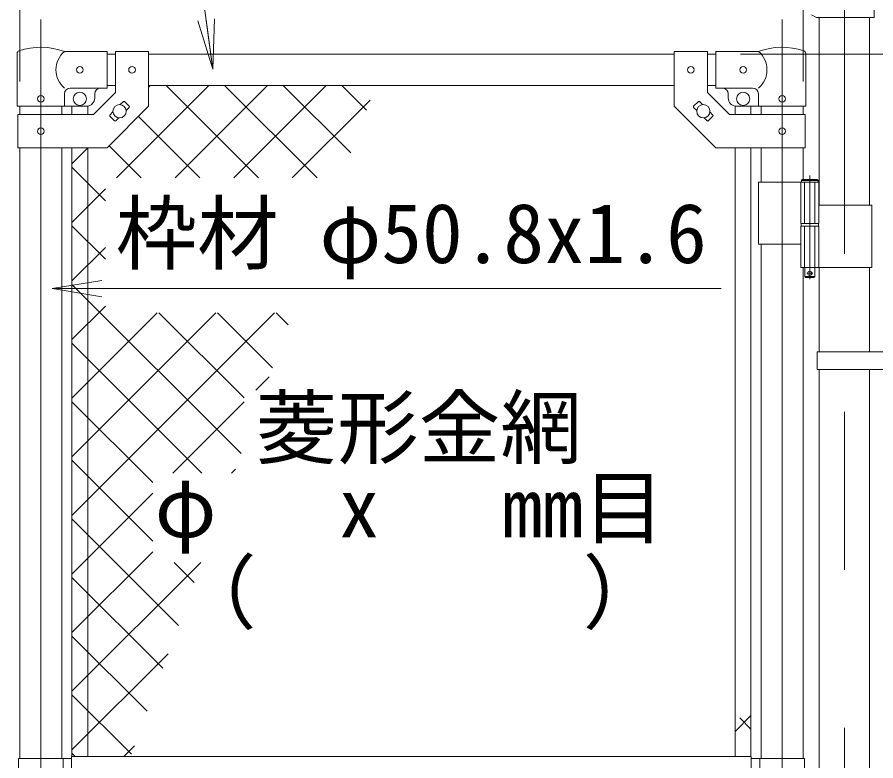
# Model space of a CAD drawing. Units: millimetres, scale not verified. Extents: x -6300 to 6300, y -4455 to 4455.
# Drawn here: x -3339 to -2303, y 307 to 1204 of the extents above; entities that cross this region are included whole.
import ezdxf
from ezdxf.enums import TextEntityAlignment as Align

# ---------------------------------------------------------------- set-up
doc = ezdxf.new("R2010")
doc.units = ezdxf.units.MM
doc.header["$LTSCALE"] = 30
doc.linetypes.add('DASHED', pattern=[7.5, 6, -1.5])
doc.linetypes.add('USER1', pattern=[50.8, 31.75, -6.35, 6.35, -6.35])
for name, color, linetype, lineweight in [('0-1_D-BMK', 2, 'USER1', 13), ('0-2_D-STR1', 1, 'Continuous', 18), ('0-3_D-STR3', 3, 'Continuous', 13), ('0-7_D-STR-DIM', 7, 'Continuous', 9), ('0-8_0', 7, 'Continuous', 9), ('0-9_D-STR2', 7, 'Continuous', 9), ('0-A_D-STR-TXT', 7, 'Continuous', 9)]:
    doc.layers.add(name, color=color, linetype=linetype, lineweight=lineweight)
doc.styles.add('ＭＳ ゴシック', font='')
doc.styles.get('ＭＳ ゴシック').set_extended_font_data('MS Gothic')

# ---------------------------------------------------------------- blocks, each defined once
blk = doc.blocks.new('_Open')
at = {"layer": '0-8_0'}
blk.add_line((-30, 5), (0, 0), dxfattribs=at)
blk.add_lwpolyline([(-30, -5), (0, 0), (-30, 0)], dxfattribs=at)

msp = doc.modelspace()

# ---------------------------------------------------------------- linework, layer by layer
at = {"layer": '0-1_D-BMK'}
for p, q in [((-2340.76, 3394.82), (-2340.76, -1050.99)), ((-3310.11, 1201.31), (-3310.11, -637.08)), ((-2415.91, 1201.31), (-2415.91, -637.08)), ((-2382.49, 1013), (-2382.49, 888.11)), ((-2386.12, 895.08), (-2378.86, 895.08))]:
    msp.add_line(p, q, dxfattribs=at)
at = {"layer": '0-2_D-STR1'}
for p, q in [((-2371.01, 1203.68), (-2371.01, 977.08)), ((-2310.51, 1203.68), (-2310.51, 977.08)), ((-3230.11, 1159.58), (-3220.11, 1159.58)), ((-3180.11, 1159.58), (-2545.91, 1159.58)), ((-2505.91, 1159.58), (-2495.91, 1159.58)), ((-3230.11, 1121.58), (-3220.11, 1121.58)), ((-3180.11, 1121.58), (-2545.91, 1121.58)), ((-2505.91, 1121.58), (-2495.91, 1121.58)), ((-3335.51, 1096.58), (-3335.51, 1086.53)), ((-3284.71, 1096.58), (-3284.71, 1086.53)), ((-2441.31, 1096.58), (-2441.31, 1086.53)), ((-2390.51, 1096.58), (-2390.51, 1086.53)), ((-3335.51, 1046.53), (-3335.51, 309.58)), ((-3284.71, 1046.53), (-3284.71, 309.58)), ((-2441.31, 1046.53), (-2441.31, 1005.08)), ((-2390.51, 1046.53), (-2390.51, 1008.08)), ((-2441.31, 930.08), (-2441.31, 309.58)), ((-2390.51, 902.08), (-2390.51, 309.58)), ((-2371.01, 902.08), (-2371.01, 800.08)), ((-2310.51, 902.08), (-2310.51, 800.08)), ((-2371.01, 779.08), (-2371.01, 110.08)), ((-2310.51, 779.08), (-2310.51, 110.08))]:
    msp.add_line(p, q, dxfattribs=at)
at = {"layer": '0-3_D-STR3'}
for p, q in [((-2304.66, 1253.68), (-2304.66, 1203.68)), ((-2380.56, 1206.68), (-2374.56, 1203.68)), ((-2304.66, 1203.68), (-2374.56, 1203.68)), ((-3338.66, 1096.58), (-3338.66, 1160.27)), ((-3230.11, 1162.58), (-3281.56, 1162.58)), ((-3230.11, 1162.58), (-3230.11, 1118.58)), ((-3220.11, 1162.78), (-3220.11, 1113.1)), ((-3220.11, 1162.78), (-3180.11, 1162.78)), ((-3180.11, 1162.78), (-3180.11, 1096.53)), ((-2545.91, 1162.78), (-2545.91, 1096.53)), ((-2505.91, 1162.78), (-2545.91, 1162.78)), ((-2505.91, 1162.78), (-2505.91, 1113.1)), ((-2495.91, 1162.58), (-2444.46, 1162.58)), ((-2495.91, 1162.58), (-2495.91, 1118.58)), ((-2387.36, 1096.58), (-2387.36, 1160.27)), ((-3281.56, 1096.58), (-3281.56, 1111.58)), ((-3230.11, 1118.58), (-3274.56, 1118.58)), ((-3246.68, 1086.53), (-3220.11, 1113.1)), ((-3245.11, 1111.58), (-3245.11, 1106.58)), ((-2479.34, 1086.53), (-2505.91, 1113.1)), ((-2495.91, 1118.58), (-2451.46, 1118.58)), ((-2480.91, 1111.58), (-2480.91, 1106.58)), ((-2444.46, 1096.58), (-2444.46, 1111.58)), ((-3214.23, 1098.48), (-3210.51, 1102.2)), ((-3209.1, 1102.2), (-3203.44, 1096.54)), ((-2516.92, 1102.2), (-2522.58, 1096.54)), ((-2511.79, 1098.48), (-2515.51, 1102.2)), ((-3338.66, 1096.58), (-3281.56, 1096.58)), ((-3281.56, 1096.58), (-3255.11, 1096.58)), ((-3272.61, 1096.58), (-3272.61, 1086.53)), ((-3253.61, 1096.58), (-3253.61, 1086.53)), ((-3226.78, 1085.93), (-3223.06, 1089.65)), ((-3207.16, 1091.41), (-3203.44, 1095.13)), ((-2518.86, 1091.41), (-2522.58, 1095.13)), ((-2499.24, 1085.93), (-2502.96, 1089.65)), ((-2472.41, 1096.58), (-2472.41, 1086.53)), ((-2444.46, 1096.58), (-2470.91, 1096.58)), ((-2453.41, 1096.58), (-2453.41, 1086.53)), ((-2387.36, 1096.58), (-2444.46, 1096.58)), ((-3337.81, 1086.53), (-3246.68, 1086.53)), ((-3337.81, 1086.53), (-3337.81, 1046.53)), ((-3226.78, 1084.52), (-3221.12, 1078.86)), ((-3219.71, 1078.86), (-3215.99, 1082.58)), ((-2506.31, 1078.86), (-2510.03, 1082.58)), ((-2499.24, 1084.52), (-2504.9, 1078.86)), ((-2388.21, 1086.53), (-2479.34, 1086.53)), ((-2388.21, 1086.53), (-2388.21, 1046.53)), ((-3272.61, 1046.53), (-3272.61, 312.08)), ((-3253.61, 1046.53), (-3253.61, 312.08)), ((-2472.41, 1046.53), (-2472.41, 312.08)), ((-2453.41, 1046.53), (-2453.41, 312.08)), ((-2444.46, 1005.08), (-2444.46, 930.08)), ((-2444.46, 1005.08), (-2371.69, 1005.08)), ((-2393.29, 1005.08), (-2393.29, 955.08)), ((-2372.49, 1007.08), (-2392.49, 1007.08)), ((-2391.49, 1008.08), (-2373.49, 1008.08)), ((-2372.49, 1007.08), (-2373.49, 1008.08)), ((-2372.49, 1007.08), (-2372.49, 1005.08)), ((-2371.69, 1005.08), (-2371.69, 955.08)), ((-2371.69, 977.08), (-2307.46, 977.08)), ((-2307.46, 977.08), (-2307.46, 902.08)), ((-2393.29, 955.08), (-2371.69, 955.08)), ((-2392.99, 955.08), (-2392.99, 952.08)), ((-2371.99, 955.08), (-2371.99, 952.08)), ((-2393.29, 952.08), (-2371.69, 952.08)), ((-2393.29, 952.08), (-2393.29, 902.08)), ((-2392.99, 952.08), (-2371.99, 952.08)), ((-2371.69, 952.08), (-2371.69, 902.08)), ((-2444.46, 930.08), (-2393.51, 930.08)), ((-2393.29, 902.08), (-2307.46, 902.08)), ((-2388.49, 902.08), (-2388.49, 891.08)), ((-2387.49, 890.08), (-2388.49, 891.08)), ((-2377.49, 890.08), (-2376.49, 891.08)), ((-2387.49, 890.08), (-2377.49, 890.08)), ((-2373.56, 800.08), (-2373.56, 779.08)), ((-2373.56, 800.08), (-2258.76, 800.08)), ((-2373.56, 779.08), (-2258.76, 779.08)), ((-3273.01, 312.08), (-2453.01, 312.08)), ((-3273.01, 291.08), (-3273.01, 312.08)), ((-2453.01, 257.08), (-2453.01, 312.08)), ((-3337.11, 309.58), (-3337.11, 291.08)), ((-3337.11, 309.58), (-3273.01, 309.58)), ((-3283.11, 309.58), (-3283.11, 291.08)), ((-2388.91, 309.58), (-2453.01, 309.58)), ((-2442.91, 309.58), (-2442.91, 259.58)), ((-2388.91, 309.58), (-2388.91, 259.58))]:
    msp.add_line(p, q, dxfattribs=at)
at = {"layer": '0-3_D-STR3', "linetype": 'DASHED'}
for p, q in [((-2388.79, 1005.08), (-2388.79, 955.08)), ((-2376.19, 1005.08), (-2376.19, 955.08)), ((-2388.79, 952.08), (-2388.79, 902.08)), ((-2376.19, 952.08), (-2376.19, 902.08))]:
    msp.add_line(p, q, dxfattribs=at)
at = {"layer": '0-3_D-STR3'}
for points in [[(-3337.81, 1046.53), (-3230.11, 1046.53), (-3180.11, 1096.53)], [(-2388.21, 1046.53), (-2495.91, 1046.53), (-2545.91, 1096.53)], [(-2391.49, 1008.08), (-2392.49, 1007.08), (-2392.49, 1005.08)], [(-2376.49, 902.08), (-2376.49, 891.08), (-2388.49, 891.08)]]:
    msp.add_lwpolyline(points, dxfattribs=at)
for centre, radius in [((-3263.11, 1140.58), 4), ((-3200.11, 1140.53), 4), ((-2525.91, 1140.53), 4), ((-2462.91, 1140.58), 4), ((-3310.11, 1105.58), 4), ((-3263.11, 1105.58), 8), ((-2462.91, 1105.58), 8), ((-2415.91, 1105.58), 4), ((-3215.11, 1090.53), 8), ((-2510.91, 1090.53), 8), ((-3310.11, 1066.53), 4), ((-2415.91, 1066.53), 4), ((-2382.49, 895.08), 2.5)]:
    msp.add_circle(centre, radius, dxfattribs=at)
for centre, radius, start, end in [((-3335.36, 1160.27), 3.3, 109.22051, 180), ((-3310.11, 1087.85), 80, 69.0916, 109.22051), ((-3263.36, 1140.58), 28.55, 129.59418, 230.40582), ((-2415.91, 1087.85), 80, 70.77949, 110.9084), ((-2462.66, 1140.58), 28.55, 309.59418, 50.40582), ((-2390.66, 1160.27), 3.3, 0, 70.77949), ((-3274.56, 1111.58), 7, 90, 180), ((-3238.11, 1111.58), 7, 90, 180), ((-2487.91, 1111.58), 7, 0, 90), ((-2451.46, 1111.58), 7, 0, 90), ((-3255.11, 1106.58), 10, 270, 0), ((-3209.81, 1101.49), 1, 45, 135), ((-2516.21, 1101.49), 1, 45, 135), ((-2470.91, 1106.58), 10, 180, 270), ((-3204.15, 1095.83), 1, 315, 45), ((-2521.87, 1095.83), 1, 135, 225), ((-3226.07, 1085.23), 1, 135, 225), ((-3220.41, 1079.57), 1, 225, 315), ((-2505.61, 1079.57), 1, 225, 315), ((-2499.95, 1085.23), 1, 315, 45)]:
    msp.add_arc(centre, radius, start, end, dxfattribs=at)
at = {"layer": '0-7_D-STR-DIM'}
for p, q in [((-3335.51, 1126.58), (-3335.51, 3639.58)), ((-2390.51, 1126.58), (-2390.51, 3639.58)), ((-2465.91, 1159.58), (-1660.76, 1159.58)), ((-2465.91, 1159.58), (-1660.76, 1159.58)), ((-2465.91, 1159.58), (-1480.76, 1159.58)), ((-2465.91, 1159.58), (-1480.76, 1159.58))]:
    msp.add_line(p, q, dxfattribs=at)
at = {"layer": '0-9_D-STR2'}
for p, q in [((-3218.9, 1010.16), (-3107.48, 1121.58)), ((-3180.11, 1119.66), (-3178.19, 1121.58)), ((-3047.64, 1010.16), (-3159.07, 1121.58)), ((-3148.19, 1010.16), (-3036.77, 1121.58)), ((-2976.93, 1010.16), (-3088.36, 1121.58)), ((-3077.48, 1010.16), (-2966.06, 1121.58)), ((-2936.25, 1040.18), (-3017.65, 1121.58)), ((-2917.35, 1092), (-2946.93, 1121.58)), ((-3006.77, 1010.16), (-2913, 1103.93)), ((-3118.36, 1010.16), (-3192.42, 1084.22)), ((-3272.61, 1027.16), (-3253.24, 1046.53)), ((-3189.07, 1010.16), (-3227.77, 1048.87)), ((-3232.27, 982.65), (-3272.61, 1022.99)), ((-3272.61, 956.45), (-3232.27, 996.8)), ((-3232.27, 911.94), (-3272.61, 952.28)), ((-3272.61, 885.74), (-3232.27, 926.09)), ((-3068.53, 677.49), (-3272.61, 881.57)), ((-3272.61, 815.03), (-3232.27, 855.37)), ((-3272.61, 744.32), (-3169.66, 847.27)), ((-3272.61, 673.61), (-3098.95, 847.27)), ((-3272.61, 602.9), (-3028.24, 847.27)), ((-3064.94, 744.61), (-3167.6, 847.27)), ((-3030.74, 781.12), (-3096.89, 847.27)), ((-3011.84, 832.93), (-3026.18, 847.27)), ((-3115.81, 654.06), (-3272.61, 810.86)), ((-3050.74, 754.06), (-3034.79, 770.01)), ((-3174.94, 642.48), (-3272.61, 740.15)), ((-3150.74, 654.06), (-3064.94, 739.86)), ((-3174.94, 571.77), (-3272.61, 669.44)), ((-3080.03, 654.06), (-3075.39, 658.7)), ((-3272.61, 532.19), (-3174.94, 629.86)), ((-3144.12, 470.24), (-3272.61, 598.73)), ((-3272.61, 461.48), (-3174.94, 559.15)), ((-3272.61, 390.77), (-3117.21, 546.17)), ((-3125.23, 522.06), (-3149.34, 546.17)), ((-3163.02, 418.43), (-3272.61, 528.02)), ((-3181.92, 366.62), (-3272.61, 457.31)), ((-3272.61, 320.06), (-3156.58, 436.08)), ((-3200.82, 314.8), (-3272.61, 386.6)), ((-2472.66, 342.19), (-2453.41, 361.44)), ((-2453.41, 345.21), (-2466.72, 358.52)), ((-3209.87, 312.08), (-3197.18, 324.77)), ((-3268.81, 312.08), (-3272.61, 315.89))]:
    msp.add_line(p, q, dxfattribs=at)
at = {"layer": '0-A_D-STR-TXT'}
for points in [[(-2441.47, 1499.25), (-3150.78, 1499.25), (-3102.95, 1143.37)], [(-2489.21, 876.51), (-3015.45, 876.51), (-3294.4, 876.51)]]:
    msp.add_lwpolyline(points, dxfattribs=at)

# ---------------------------------------------------------------- block references
at = {"layer": '0-A_D-STR-TXT', "xscale": 2, "yscale": 2}
for p, rotation in [((-3102.68, 1141.38), 277.65428), ((-3296.4, 876.51), 180)]:
    msp.add_blockref('_Open', p, dxfattribs=dict(at, rotation=rotation))

# ---------------------------------------------------------------- texts
at = {"layer": '0-A_D-STR-TXT', "style": 'ＭＳ ゴシック'}
for s, p in [('枠材 φ50.8x1.6', (-3219.84, 885.72)), ('菱形金網', (-3050.94, 651.21)), ('φ\u3000 x\u3000 mm目', (-3172.77, 554.83)), ('（\u3000\u3000\u3000\u3000）', (-3148.41, 452.35))]:
    msp.add_text(s, height=72.14, dxfattribs=at).set_placement(p, align=Align.BOTTOM_LEFT)

doc.saveas('drawing.dxf')
